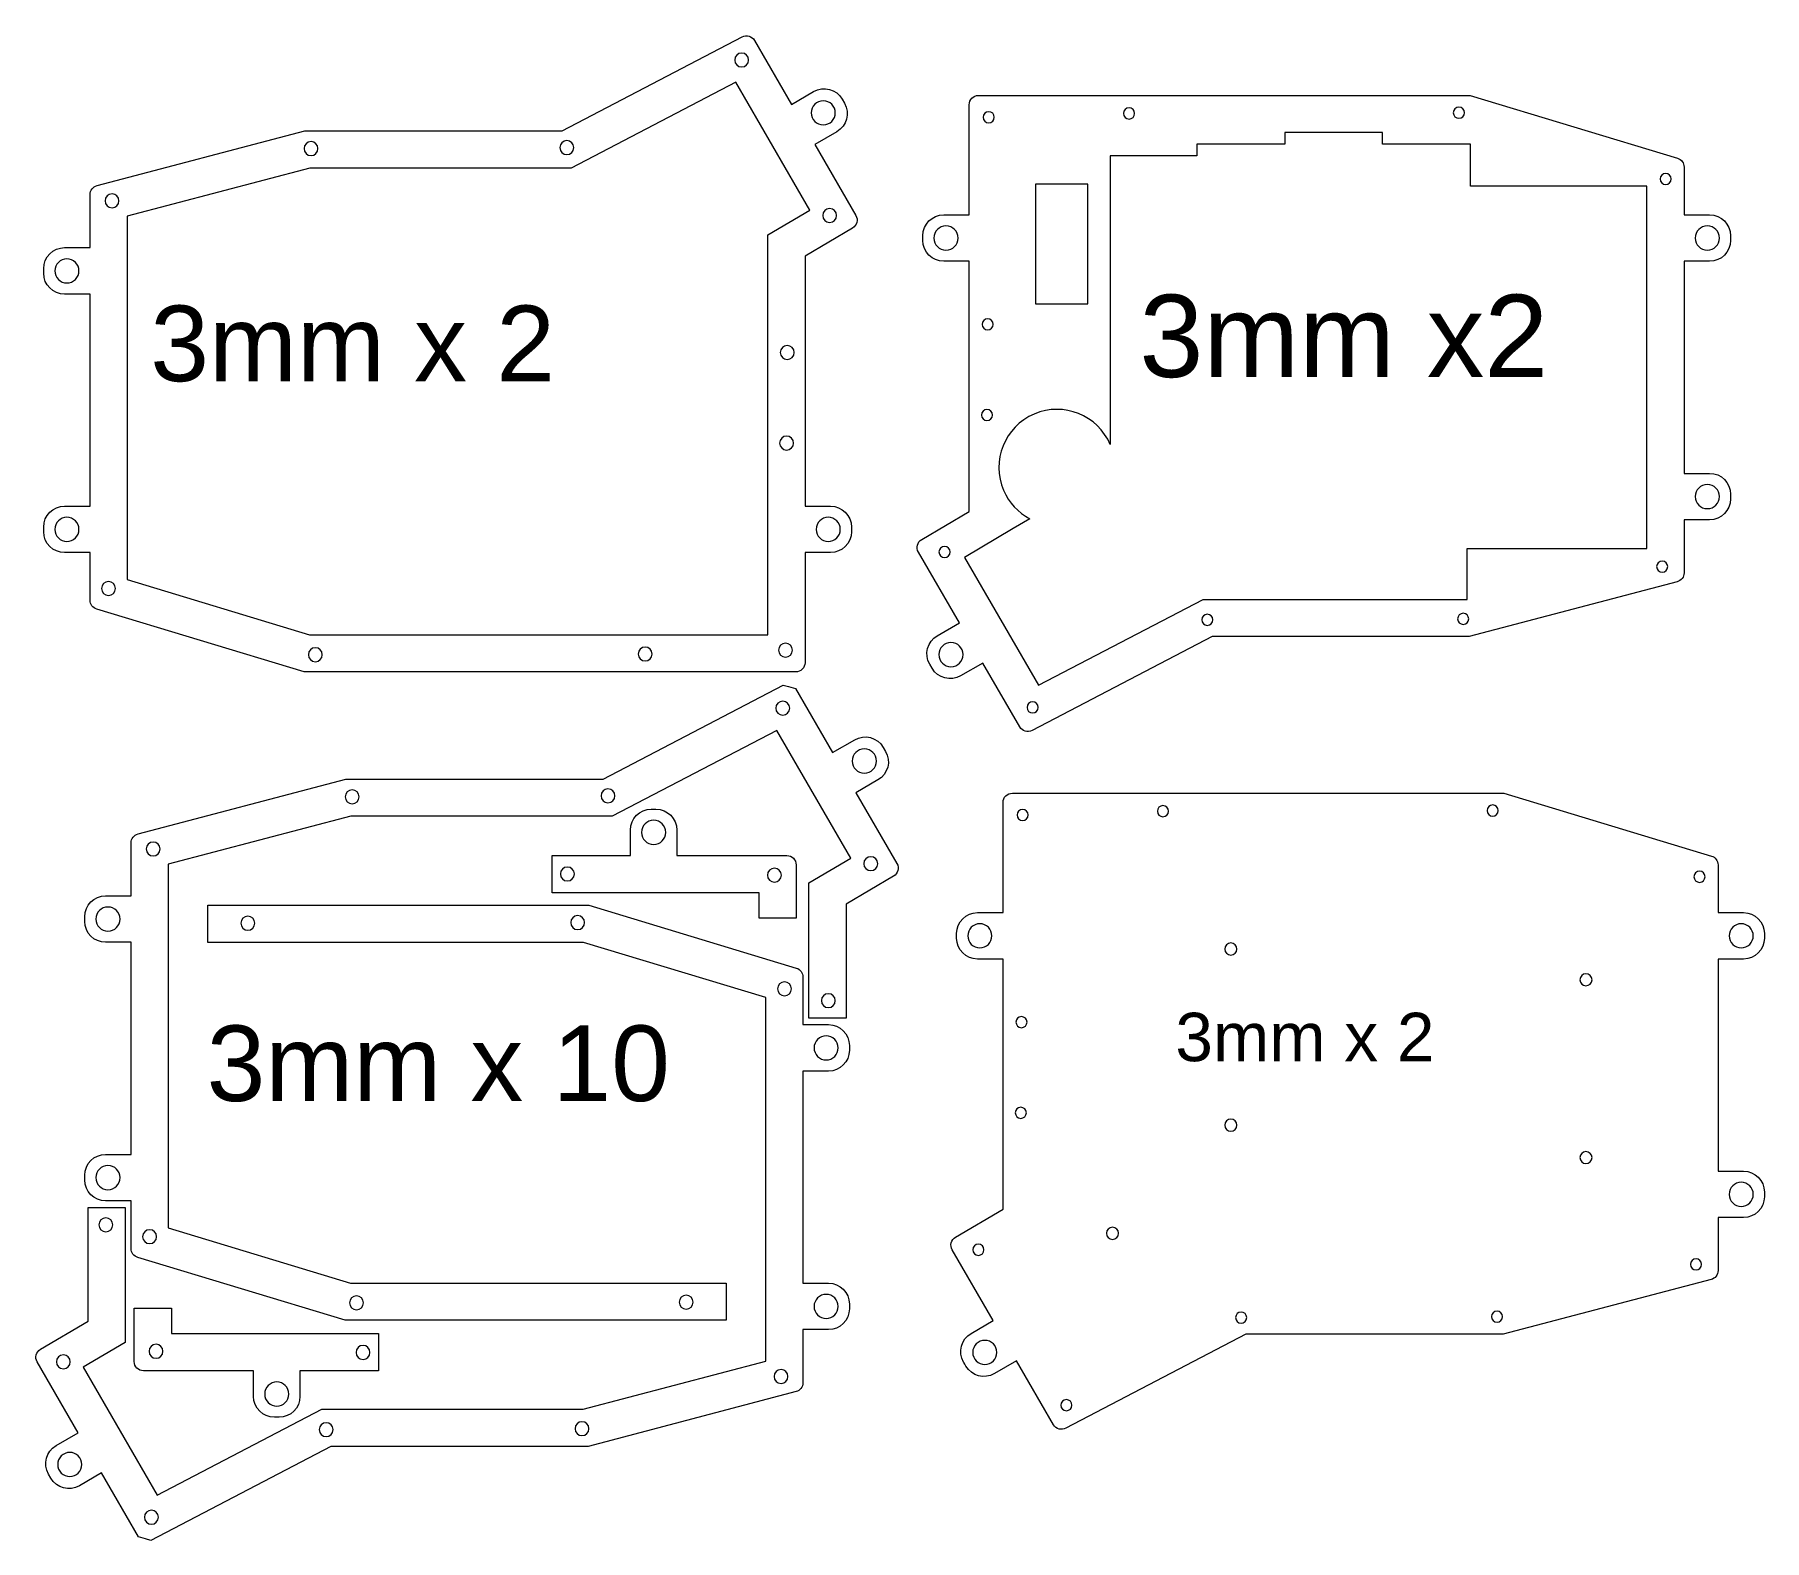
# Model space of a CAD drawing. Header units: inches. Extents: x 57 to 430, y 60 to 384.
import ezdxf

# ---------------------------------------------------------------- set-up
doc = ezdxf.new("R2010")
doc.units = ezdxf.units.IN
doc.header["$MEASUREMENT"] = 0
doc.layers.add('MODELSKETCH_VISIBLE', color=7, linetype='Continuous', lineweight=0)
doc.styles.get("Standard").update_dxf_attribs({"font": 'arial.ttf'})

msp = doc.modelspace()

# ---------------------------------------------------------------- linework, layer by layer
at = {"layer": 'MODELSKETCH_VISIBLE', "color": 1, "lineweight": 0}
for points, knots in [([(233.91, 345.57), (233.91, 345.57), (233.91, 345.57), (233.91, 345.57), (233.91, 345.57), (225.07, 360.81), (225.07, 360.81), (225.07, 360.81), (229.83, 363.57), (229.83, 363.57), (229.83, 363.57), (229.83, 363.57), (229.83, 363.57), (231.98, 364.81), (232.71, 367.57), (231.47, 369.72), (231.47, 369.72), (231.47, 369.72), (231.47, 369.72), (231.47, 369.72), (230.97, 370.58), (230.97, 370.58), (230.97, 370.58), (230.97, 370.58), (230.97, 370.58), (229.72, 372.73), (226.97, 373.46), (224.82, 372.22), (224.82, 372.22), (224.82, 372.22), (224.82, 372.22), (224.82, 372.22), (220.06, 369.46), (220.06, 369.46), (220.06, 369.46), (212.08, 383.22), (212.08, 383.22), (212.08, 383.22), (212.08, 383.22), (212.08, 383.22), (211.54, 384.14), (210.37, 384.48), (209.42, 383.99), (209.42, 383.99), (209.42, 383.99), (209.42, 383.99), (209.42, 383.99), (170.63, 363.75), (170.63, 363.75), (170.63, 363.75), (115.23, 363.75), (115.23, 363.75), (115.23, 363.75), (70.45, 351.96), (70.45, 351.96), (69.57, 351.73), (68.96, 350.94), (68.96, 350.03), (68.96, 350.03), (68.96, 338.61), (68.96, 338.61), (68.96, 338.61), (63.46, 338.61), (63.46, 338.61), (60.97, 338.61), (58.96, 336.6), (58.96, 334.11), (58.96, 334.11), (58.96, 333.11), (58.96, 333.11), (58.96, 330.63), (60.97, 328.61), (63.46, 328.61), (63.46, 328.61), (68.96, 328.61), (68.96, 328.61), (68.96, 328.61), (68.96, 282.95), (68.96, 282.95), (68.96, 282.95), (63.46, 282.95), (63.46, 282.95), (60.97, 282.95), (58.96, 280.93), (58.96, 278.45), (58.96, 278.45), (58.96, 277.45), (58.96, 277.45), (58.96, 274.96), (60.97, 272.95), (63.46, 272.95), (63.46, 272.95), (68.96, 272.95), (68.96, 272.95), (68.96, 272.95), (68.96, 262.68), (68.96, 262.68), (68.96, 261.8), (69.53, 261.02), (70.38, 260.77), (70.38, 260.77), (115.05, 247.25), (115.05, 247.25), (115.05, 247.25), (220.96, 247.25), (220.96, 247.25), (222.06, 247.25), (222.96, 248.14), (222.96, 249.25), (222.96, 249.25), (222.96, 272.95), (222.96, 272.95), (222.96, 272.95), (228.46, 272.95), (228.46, 272.95), (230.94, 272.95), (232.96, 274.96), (232.96, 277.45), (232.96, 277.45), (232.96, 278.45), (232.96, 278.45), (232.96, 280.93), (230.94, 282.95), (228.46, 282.95), (228.46, 282.95), (222.96, 282.95), (222.96, 282.95), (222.96, 282.95), (222.96, 336.81), (222.96, 336.81), (222.96, 336.81), (233.2, 342.84), (233.2, 342.84), (234.15, 343.4), (234.46, 344.62), (233.91, 345.57)], [0, 0, 0, 0, 1, 1, 1, 2, 2, 2, 3, 3, 3, 4, 4, 4, 5, 5, 5, 6, 6, 6, 7, 7, 7, 8, 8, 8, 9, 9, 9, 10, 10, 10, 11, 11, 11, 12, 12, 12, 13, 13, 13, 14, 14, 14, 15, 15, 15, 16, 16, 16, 17, 17, 17, 18, 18, 18, 19, 19, 19, 20, 20, 20, 21, 21, 21, 22, 22, 22, 23, 23, 23, 24, 24, 24, 25, 25, 25, 26, 26, 26, 27, 27, 27, 28, 28, 28, 29, 29, 29, 30, 30, 30, 31, 31, 31, 32, 32, 32, 33, 33, 33, 34, 34, 34, 35, 35, 35, 36, 36, 36, 37, 37, 37, 38, 38, 38, 39, 39, 39, 40, 40, 40, 41, 41, 41, 42, 42, 42, 43, 43, 43, 44, 44, 44, 45, 45, 45, 45]), ([(209.31, 380.51), (210.14, 380.51), (210.81, 379.84), (210.81, 379.01), (210.81, 378.18), (210.14, 377.51), (209.31, 377.51), (208.48, 377.51), (207.81, 378.18), (207.81, 379.01), (207.81, 379.84), (208.48, 380.51), (209.31, 380.51)], [0, 0, 0, 0, 1, 1, 1, 2, 2, 2, 3, 3, 3, 4, 4, 4, 4]), ([(214.96, 341.39), (214.96, 341.39), (214.96, 255.25), (214.96, 255.25), (214.96, 255.25), (116.24, 255.25), (116.24, 255.25), (116.24, 255.25), (76.96, 267.14), (76.96, 267.14), (76.96, 267.14), (76.96, 345.41), (76.96, 345.41), (76.96, 345.41), (116.26, 355.75), (116.26, 355.75), (116.26, 355.75), (172.59, 355.75), (172.59, 355.75), (172.59, 355.75), (208.04, 374.24), (208.04, 374.24), (208.04, 374.24), (224, 346.71), (224, 346.71), (224, 346.71), (214.96, 341.39), (214.96, 341.39)], [0, 0, 0, 0, 1, 1, 1, 2, 2, 2, 3, 3, 3, 4, 4, 4, 5, 5, 5, 6, 6, 6, 7, 7, 7, 8, 8, 8, 9, 9, 9, 9]), ([(224.29, 367.64), (224.29, 369.08), (225.46, 370.24), (226.89, 370.24), (228.33, 370.24), (229.49, 369.08), (229.49, 367.64), (229.49, 366.21), (228.33, 365.04), (226.89, 365.04), (225.46, 365.04), (224.29, 366.21), (224.29, 367.64)], [0, 0, 0, 0, 1, 1, 1, 2, 2, 2, 3, 3, 3, 4, 4, 4, 4]), ([(417.83, 335.68), (420.32, 335.68), (422.33, 337.7), (422.33, 340.18), (422.33, 340.18), (422.33, 341.18), (422.33, 341.18), (422.33, 343.67), (420.32, 345.68), (417.83, 345.68), (417.83, 345.68), (412.33, 345.68), (412.33, 345.68), (412.33, 345.68), (412.33, 355.95), (412.33, 355.95), (412.33, 356.83), (411.76, 357.61), (410.91, 357.86), (410.91, 357.86), (410.91, 357.86), (410.91, 357.86), (410.91, 357.86), (366.24, 371.38), (366.24, 371.38), (366.24, 371.38), (260.33, 371.38), (260.33, 371.38), (259.23, 371.38), (258.33, 370.49), (258.33, 369.38), (258.33, 369.38), (258.33, 345.68), (258.33, 345.68), (258.33, 345.68), (252.83, 345.68), (252.83, 345.68), (250.35, 345.68), (248.33, 343.67), (248.33, 341.18), (248.33, 341.18), (248.33, 340.18), (248.33, 340.18), (248.33, 337.7), (250.35, 335.68), (252.83, 335.68), (252.83, 335.68), (258.33, 335.68), (258.33, 335.68), (258.33, 335.68), (258.33, 281.82), (258.33, 281.82), (258.33, 281.82), (248.09, 275.79), (248.09, 275.79), (248.09, 275.79), (248.09, 275.79), (248.09, 275.79), (247.15, 275.23), (246.83, 274.02), (247.38, 273.06), (247.38, 273.06), (247.38, 273.06), (247.38, 273.06), (247.38, 273.06), (256.22, 257.82), (256.22, 257.82), (256.22, 257.82), (251.46, 255.06), (251.46, 255.06), (251.46, 255.06), (251.46, 255.06), (251.46, 255.06), (249.31, 253.82), (248.58, 251.06), (249.82, 248.91), (249.82, 248.91), (249.82, 248.91), (249.82, 248.91), (249.82, 248.91), (250.33, 248.05), (250.33, 248.05), (250.33, 248.05), (250.33, 248.05), (250.33, 248.05), (251.57, 245.9), (254.33, 245.17), (256.48, 246.41), (256.48, 246.41), (256.48, 246.41), (256.48, 246.41), (256.48, 246.41), (256.48, 246.41), (256.48, 246.41), (256.48, 246.41), (261.23, 249.17), (261.23, 249.17), (261.23, 249.17), (269.21, 235.41), (269.21, 235.41), (269.21, 235.41), (269.21, 235.41), (269.21, 235.41), (269.75, 234.49), (270.92, 234.15), (271.87, 234.64), (271.87, 234.64), (310.66, 254.88), (310.66, 254.88), (310.66, 254.88), (366.06, 254.88), (366.06, 254.88), (366.06, 254.88), (410.84, 266.67), (410.84, 266.67), (411.72, 266.9), (412.33, 267.69), (412.33, 268.6), (412.33, 268.6), (412.33, 280.02), (412.33, 280.02), (412.33, 280.02), (417.83, 280.02), (417.83, 280.02), (420.32, 280.02), (422.33, 282.04), (422.33, 284.52), (422.33, 284.52), (422.33, 285.52), (422.33, 285.52), (422.33, 288.01), (420.32, 290.02), (417.83, 290.02), (417.83, 290.02), (412.33, 290.02), (412.33, 290.02), (412.33, 290.02), (412.33, 335.68), (412.33, 335.68), (412.33, 335.68), (417.83, 335.68), (417.83, 335.68)], [0, 0, 0, 0, 1, 1, 1, 2, 2, 2, 3, 3, 3, 4, 4, 4, 5, 5, 5, 6, 6, 6, 7, 7, 7, 8, 8, 8, 9, 9, 9, 10, 10, 10, 11, 11, 11, 12, 12, 12, 13, 13, 13, 14, 14, 14, 15, 15, 15, 16, 16, 16, 17, 17, 17, 18, 18, 18, 19, 19, 19, 20, 20, 20, 21, 21, 21, 22, 22, 22, 23, 23, 23, 24, 24, 24, 25, 25, 25, 26, 26, 26, 27, 27, 27, 28, 28, 28, 29, 29, 29, 30, 30, 30, 31, 31, 31, 32, 32, 32, 33, 33, 33, 34, 34, 34, 35, 35, 35, 36, 36, 36, 37, 37, 37, 38, 38, 38, 39, 39, 39, 40, 40, 40, 41, 41, 41, 42, 42, 42, 43, 43, 43, 44, 44, 44, 45, 45, 45, 46, 46, 46, 47, 47, 47, 47]), ([(262.54, 367.89), (263.2, 367.89), (263.74, 367.36), (263.74, 366.69), (263.74, 366.03), (263.2, 365.49), (262.54, 365.49), (261.88, 365.49), (261.34, 366.03), (261.34, 366.69), (261.34, 367.36), (261.88, 367.89), (262.54, 367.89)], [0, 0, 0, 0, 1, 1, 1, 2, 2, 2, 3, 3, 3, 4, 4, 4, 4]), ([(292.77, 368.71), (293.44, 368.71), (293.97, 368.18), (293.97, 367.51), (293.97, 366.85), (293.44, 366.31), (292.77, 366.31), (292.11, 366.31), (291.57, 366.85), (291.57, 367.51), (291.57, 368.18), (292.11, 368.71), (292.77, 368.71)], [0, 0, 0, 0, 1, 1, 1, 2, 2, 2, 3, 3, 3, 4, 4, 4, 4]), ([(363.81, 368.86), (364.47, 368.86), (365.01, 368.32), (365.01, 367.66), (365.01, 367), (364.47, 366.46), (363.81, 366.46), (363.15, 366.46), (362.61, 367), (362.61, 367.66), (362.61, 368.32), (363.15, 368.86), (363.81, 368.86)], [0, 0, 0, 0, 1, 1, 1, 2, 2, 2, 3, 3, 3, 4, 4, 4, 4]), ([(171.67, 361.65), (172.5, 361.65), (173.17, 360.98), (173.17, 360.15), (173.17, 359.32), (172.5, 358.65), (171.67, 358.65), (170.84, 358.65), (170.17, 359.32), (170.17, 360.15), (170.17, 360.98), (170.84, 361.65), (171.67, 361.65)], [0, 0, 0, 0, 1, 1, 1, 2, 2, 2, 3, 3, 3, 4, 4, 4, 4]), ([(404.33, 273.83), (404.33, 273.83), (365.6, 273.83), (365.6, 273.83), (365.6, 273.83), (365.6, 262.88), (365.6, 262.88), (365.6, 262.88), (308.7, 262.88), (308.7, 262.88), (308.7, 262.88), (273.26, 244.39), (273.26, 244.39), (273.26, 244.39), (257.29, 271.92), (257.29, 271.92), (257.29, 271.92), (267.83, 278.12), (267.83, 278.12), (267.83, 278.12), (271.41, 280.23), (271.41, 280.23), (271.41, 280.23), (271.41, 280.23), (271.41, 280.23), (268.87, 281.57), (266.87, 283.74), (265.74, 286.38), (263.03, 292.73), (265.97, 300.08), (272.32, 302.79), (278.67, 305.5), (286.02, 302.55), (288.73, 296.2), (288.73, 296.2), (288.73, 358.39), (288.73, 358.39), (288.73, 358.39), (307.33, 358.39), (307.33, 358.39), (307.33, 358.39), (307.33, 360.88), (307.33, 360.88), (307.33, 360.88), (326.33, 360.88), (326.33, 360.88), (326.33, 360.88), (326.33, 363.38), (326.33, 363.38), (326.33, 363.38), (347.33, 363.38), (347.33, 363.38), (347.33, 363.38), (347.33, 360.88), (347.33, 360.88), (347.33, 360.88), (366.33, 360.88), (366.33, 360.88), (366.33, 360.88), (366.33, 351.88), (366.33, 351.88), (366.33, 351.88), (404.33, 351.88), (404.33, 351.88), (404.33, 351.88), (404.33, 273.83), (404.33, 273.83)], [0, 0, 0, 0, 1, 1, 1, 2, 2, 2, 3, 3, 3, 4, 4, 4, 5, 5, 5, 6, 6, 6, 7, 7, 7, 8, 8, 8, 9, 9, 9, 10, 10, 10, 11, 11, 11, 12, 12, 12, 13, 13, 13, 14, 14, 14, 15, 15, 15, 16, 16, 16, 17, 17, 17, 18, 18, 18, 19, 19, 19, 20, 20, 20, 21, 21, 21, 22, 22, 22, 22]), ([(116.55, 361.44), (117.38, 361.44), (118.05, 360.77), (118.05, 359.94), (118.05, 359.11), (117.38, 358.44), (116.55, 358.44), (115.72, 358.44), (115.05, 359.11), (115.05, 359.94), (115.05, 360.77), (115.72, 361.44), (116.55, 361.44)], [0, 0, 0, 0, 1, 1, 1, 2, 2, 2, 3, 3, 3, 4, 4, 4, 4]), ([(408.36, 352.2), (407.69, 352.2), (407.16, 352.73), (407.16, 353.4), (407.16, 354.06), (407.69, 354.6), (408.36, 354.6), (409.02, 354.6), (409.56, 354.06), (409.56, 353.4), (409.56, 352.73), (409.02, 352.2), (408.36, 352.2)], [0, 0, 0, 0, 1, 1, 1, 2, 2, 2, 3, 3, 3, 4, 4, 4, 4]), ([(272.58, 352.3), (272.58, 352.3), (283.88, 352.3), (283.88, 352.3), (283.88, 352.3), (283.88, 326.5), (283.88, 326.5), (283.88, 326.5), (272.58, 326.5), (272.58, 326.5), (272.58, 326.5), (272.58, 352.3), (272.58, 352.3)], [0, 0, 0, 0, 1, 1, 1, 2, 2, 2, 3, 3, 3, 4, 4, 4, 4]), ([(73.68, 347.2), (72.85, 347.2), (72.18, 347.87), (72.18, 348.7), (72.18, 349.53), (72.85, 350.2), (73.68, 350.2), (74.51, 350.2), (75.18, 349.53), (75.18, 348.7), (75.18, 347.87), (74.51, 347.2), (73.68, 347.2)], [0, 0, 0, 0, 1, 1, 1, 2, 2, 2, 3, 3, 3, 4, 4, 4, 4]), ([(228.27, 344.04), (227.44, 344.04), (226.77, 344.71), (226.77, 345.54), (226.77, 346.37), (227.44, 347.04), (228.27, 347.04), (229.1, 347.04), (229.77, 346.37), (229.77, 345.54), (229.77, 344.71), (229.1, 344.04), (228.27, 344.04)], [0, 0, 0, 0, 1, 1, 1, 2, 2, 2, 3, 3, 3, 4, 4, 4, 4]), ([(253.33, 338.08), (251.9, 338.08), (250.73, 339.25), (250.73, 340.68), (250.73, 342.12), (251.9, 343.28), (253.33, 343.28), (254.77, 343.28), (255.93, 342.12), (255.93, 340.68), (255.93, 339.25), (254.77, 338.08), (253.33, 338.08)], [0, 0, 0, 0, 1, 1, 1, 2, 2, 2, 3, 3, 3, 4, 4, 4, 4]), ([(417.33, 343.28), (418.77, 343.28), (419.93, 342.12), (419.93, 340.68), (419.93, 339.25), (418.77, 338.08), (417.33, 338.08), (415.9, 338.08), (414.73, 339.25), (414.73, 340.68), (414.73, 342.12), (415.9, 343.28), (417.33, 343.28)], [0, 0, 0, 0, 1, 1, 1, 2, 2, 2, 3, 3, 3, 4, 4, 4, 4]), ([(63.96, 331.01), (62.52, 331.01), (61.36, 332.18), (61.36, 333.61), (61.36, 335.05), (62.52, 336.21), (63.96, 336.21), (65.39, 336.21), (66.56, 335.05), (66.56, 333.61), (66.56, 332.18), (65.39, 331.01), (63.96, 331.01)], [0, 0, 0, 0, 1, 1, 1, 2, 2, 2, 3, 3, 3, 4, 4, 4, 4]), ([(262.3, 323.3), (262.96, 323.3), (263.5, 322.76), (263.5, 322.1), (263.5, 321.43), (262.96, 320.9), (262.3, 320.9), (261.63, 320.9), (261.1, 321.43), (261.1, 322.1), (261.1, 322.76), (261.63, 323.3), (262.3, 323.3)], [0, 0, 0, 0, 1, 1, 1, 2, 2, 2, 3, 3, 3, 4, 4, 4, 4]), ([(219.14, 314.55), (218.31, 314.55), (217.64, 315.22), (217.64, 316.05), (217.64, 316.88), (218.31, 317.55), (219.14, 317.55), (219.96, 317.55), (220.64, 316.88), (220.64, 316.05), (220.64, 315.22), (219.96, 314.55), (219.14, 314.55)], [0, 0, 0, 0, 1, 1, 1, 2, 2, 2, 3, 3, 3, 4, 4, 4, 4]), ([(262.16, 303.78), (262.82, 303.78), (263.36, 303.24), (263.36, 302.58), (263.36, 301.92), (262.82, 301.38), (262.16, 301.38), (261.49, 301.38), (260.96, 301.92), (260.96, 302.58), (260.96, 303.24), (261.49, 303.78), (262.16, 303.78)], [0, 0, 0, 0, 1, 1, 1, 2, 2, 2, 3, 3, 3, 4, 4, 4, 4]), ([(219, 295.04), (218.17, 295.04), (217.5, 295.71), (217.5, 296.54), (217.5, 297.36), (218.17, 298.04), (219, 298.04), (219.82, 298.04), (220.5, 297.36), (220.5, 296.54), (220.5, 295.71), (219.82, 295.04), (219, 295.04)], [0, 0, 0, 0, 1, 1, 1, 2, 2, 2, 3, 3, 3, 4, 4, 4, 4]), ([(417.33, 287.62), (418.77, 287.62), (419.93, 286.46), (419.93, 285.02), (419.93, 283.58), (418.77, 282.42), (417.33, 282.42), (415.9, 282.42), (414.73, 283.58), (414.73, 285.02), (414.73, 286.46), (415.9, 287.62), (417.33, 287.62)], [0, 0, 0, 0, 1, 1, 1, 2, 2, 2, 3, 3, 3, 4, 4, 4, 4]), ([(63.96, 275.35), (62.52, 275.35), (61.36, 276.51), (61.36, 277.95), (61.36, 279.38), (62.52, 280.55), (63.96, 280.55), (65.39, 280.55), (66.56, 279.38), (66.56, 277.95), (66.56, 276.51), (65.39, 275.35), (63.96, 275.35)], [0, 0, 0, 0, 1, 1, 1, 2, 2, 2, 3, 3, 3, 4, 4, 4, 4]), ([(227.96, 280.55), (229.39, 280.55), (230.56, 279.38), (230.56, 277.95), (230.56, 276.51), (229.39, 275.35), (227.96, 275.35), (226.52, 275.35), (225.36, 276.51), (225.36, 277.95), (225.36, 279.38), (226.52, 280.55), (227.96, 280.55)], [0, 0, 0, 0, 1, 1, 1, 2, 2, 2, 3, 3, 3, 4, 4, 4, 4]), ([(253.02, 271.89), (252.36, 271.89), (251.82, 272.43), (251.82, 273.09), (251.82, 273.75), (252.36, 274.29), (253.02, 274.29), (253.68, 274.29), (254.22, 273.75), (254.22, 273.09), (254.22, 272.43), (253.68, 271.89), (253.02, 271.89)], [0, 0, 0, 0, 1, 1, 1, 2, 2, 2, 3, 3, 3, 4, 4, 4, 4]), ([(407.61, 268.73), (406.95, 268.73), (406.41, 269.27), (406.41, 269.93), (406.41, 270.6), (406.95, 271.13), (407.61, 271.13), (408.27, 271.13), (408.81, 270.6), (408.81, 269.93), (408.81, 269.27), (408.27, 268.73), (407.61, 268.73)], [0, 0, 0, 0, 1, 1, 1, 2, 2, 2, 3, 3, 3, 4, 4, 4, 4]), ([(72.93, 263.74), (72.11, 263.74), (71.43, 264.41), (71.43, 265.24), (71.43, 266.06), (72.11, 266.74), (72.93, 266.74), (73.76, 266.74), (74.43, 266.06), (74.43, 265.24), (74.43, 264.41), (73.76, 263.74), (72.93, 263.74)], [0, 0, 0, 0, 1, 1, 1, 2, 2, 2, 3, 3, 3, 4, 4, 4, 4]), ([(309.62, 257.28), (308.96, 257.28), (308.42, 257.82), (308.42, 258.48), (308.42, 259.15), (308.96, 259.68), (309.62, 259.68), (310.28, 259.68), (310.82, 259.15), (310.82, 258.48), (310.82, 257.82), (310.28, 257.28), (309.62, 257.28)], [0, 0, 0, 0, 1, 1, 1, 2, 2, 2, 3, 3, 3, 4, 4, 4, 4]), ([(364.74, 257.49), (364.08, 257.49), (363.54, 258.03), (363.54, 258.69), (363.54, 259.36), (364.08, 259.89), (364.74, 259.89), (365.4, 259.89), (365.94, 259.36), (365.94, 258.69), (365.94, 258.03), (365.4, 257.49), (364.74, 257.49)], [0, 0, 0, 0, 1, 1, 1, 2, 2, 2, 3, 3, 3, 4, 4, 4, 4]), ([(218.75, 250.44), (217.92, 250.44), (217.25, 251.11), (217.25, 251.94), (217.25, 252.77), (217.92, 253.44), (218.75, 253.44), (219.58, 253.44), (220.25, 252.77), (220.25, 251.94), (220.25, 251.11), (219.58, 250.44), (218.75, 250.44)], [0, 0, 0, 0, 1, 1, 1, 2, 2, 2, 3, 3, 3, 4, 4, 4, 4]), ([(254.4, 248.39), (252.96, 248.39), (251.8, 249.55), (251.8, 250.99), (251.8, 252.43), (252.96, 253.59), (254.4, 253.59), (255.84, 253.59), (257, 252.43), (257, 250.99), (257, 249.55), (255.84, 248.39), (254.4, 248.39)], [0, 0, 0, 0, 1, 1, 1, 2, 2, 2, 3, 3, 3, 4, 4, 4, 4]), ([(117.48, 249.47), (116.65, 249.47), (115.98, 250.14), (115.98, 250.97), (115.98, 251.8), (116.65, 252.47), (117.48, 252.47), (118.31, 252.47), (118.98, 251.8), (118.98, 250.97), (118.98, 250.14), (118.31, 249.47), (117.48, 249.47)], [0, 0, 0, 0, 1, 1, 1, 2, 2, 2, 3, 3, 3, 4, 4, 4, 4]), ([(188.52, 249.62), (187.69, 249.62), (187.02, 250.29), (187.02, 251.12), (187.02, 251.95), (187.69, 252.62), (188.52, 252.62), (189.35, 252.62), (190.02, 251.95), (190.02, 251.12), (190.02, 250.29), (189.35, 249.62), (188.52, 249.62)], [0, 0, 0, 0, 1, 1, 1, 2, 2, 2, 3, 3, 3, 4, 4, 4, 4]), ([(72.3, 143.39), (69.82, 143.39), (67.8, 141.37), (67.8, 138.89), (67.8, 138.89), (67.8, 137.89), (67.8, 137.89), (67.8, 135.4), (69.82, 133.39), (72.3, 133.39), (72.3, 133.39), (77.8, 133.39), (77.8, 133.39), (77.8, 133.39), (77.8, 123.12), (77.8, 123.12), (77.8, 122.24), (78.38, 121.46), (79.22, 121.21), (79.22, 121.21), (79.22, 121.21), (79.22, 121.21), (79.22, 121.21), (123.9, 107.69), (123.9, 107.69), (123.9, 107.69), (206.01, 107.69), (206.01, 107.69), (206.01, 107.69), (206.01, 115.69), (206.01, 115.69), (206.01, 115.69), (125.08, 115.69), (125.08, 115.69), (125.08, 115.69), (85.8, 127.58), (85.8, 127.58), (85.8, 127.58), (85.8, 205.84), (85.8, 205.84), (85.8, 205.84), (125.11, 216.19), (125.11, 216.19), (125.11, 216.19), (181.44, 216.19), (181.44, 216.19), (181.44, 216.19), (216.88, 234.68), (216.88, 234.68), (216.88, 234.68), (232.85, 207.15), (232.85, 207.15), (232.85, 207.15), (223.8, 201.83), (223.8, 201.83), (223.8, 201.83), (223.8, 172.73), (223.8, 172.73), (223.8, 172.73), (231.8, 172.73), (231.8, 172.73), (231.8, 172.73), (231.8, 197.25), (231.8, 197.25), (231.8, 197.25), (242.04, 203.28), (242.04, 203.28), (242.04, 203.28), (242.04, 203.28), (242.04, 203.28), (242.99, 203.84), (243.31, 205.05), (242.76, 206.01), (242.76, 206.01), (242.76, 206.01), (242.76, 206.01), (242.76, 206.01), (233.92, 221.25), (233.92, 221.25), (233.92, 221.25), (238.68, 224.01), (238.68, 224.01), (240.83, 225.25), (241.56, 228.01), (240.31, 230.16), (240.31, 230.16), (239.81, 231.02), (239.81, 231.02), (238.57, 233.17), (235.81, 233.9), (233.66, 232.66), (233.66, 232.66), (233.66, 232.66), (233.66, 232.66), (233.66, 232.66), (228.9, 229.9), (228.9, 229.9), (228.9, 229.9), (220.92, 243.66), (220.92, 243.66), (220.92, 243.66), (219.41, 244.1), (219.41, 244.1), (219.41, 244.1), (218.27, 244.43), (218.27, 244.43), (218.27, 244.43), (179.48, 224.19), (179.48, 224.19), (179.48, 224.19), (124.08, 224.19), (124.08, 224.19), (124.08, 224.19), (79.29, 212.4), (79.29, 212.4), (78.42, 212.17), (77.8, 211.38), (77.8, 210.47), (77.8, 210.47), (77.8, 199.05), (77.8, 199.05), (77.8, 199.05), (72.3, 199.05), (72.3, 199.05), (69.82, 199.05), (67.8, 197.04), (67.8, 194.55), (67.8, 194.55), (67.8, 193.55), (67.8, 193.55), (67.8, 191.07), (69.82, 189.05), (72.3, 189.05), (72.3, 189.05), (77.8, 189.05), (77.8, 189.05), (77.8, 189.05), (77.8, 143.39), (77.8, 143.39), (77.8, 143.39), (72.3, 143.39), (72.3, 143.39)], [0, 0, 0, 0, 1, 1, 1, 2, 2, 2, 3, 3, 3, 4, 4, 4, 5, 5, 5, 6, 6, 6, 7, 7, 7, 8, 8, 8, 9, 9, 9, 10, 10, 10, 11, 11, 11, 12, 12, 12, 13, 13, 13, 14, 14, 14, 15, 15, 15, 16, 16, 16, 17, 17, 17, 18, 18, 18, 19, 19, 19, 20, 20, 20, 21, 21, 21, 22, 22, 22, 23, 23, 23, 24, 24, 24, 25, 25, 25, 26, 26, 26, 27, 27, 27, 28, 28, 28, 29, 29, 29, 30, 30, 30, 31, 31, 31, 32, 32, 32, 33, 33, 33, 34, 34, 34, 35, 35, 35, 36, 36, 36, 37, 37, 37, 38, 38, 38, 39, 39, 39, 40, 40, 40, 41, 41, 41, 42, 42, 42, 43, 43, 43, 44, 44, 44, 45, 45, 45, 46, 46, 46, 47, 47, 47, 47]), ([(218.16, 240.95), (218.99, 240.95), (219.66, 240.27), (219.66, 239.45), (219.66, 238.62), (218.99, 237.95), (218.16, 237.95), (217.33, 237.95), (216.66, 238.62), (216.66, 239.45), (216.66, 240.27), (217.33, 240.95), (218.16, 240.95)], [0, 0, 0, 0, 1, 1, 1, 2, 2, 2, 3, 3, 3, 4, 4, 4, 4]), ([(271.98, 238.42), (271.32, 238.42), (270.78, 238.96), (270.78, 239.62), (270.78, 240.29), (271.32, 240.82), (271.98, 240.82), (272.64, 240.82), (273.18, 240.29), (273.18, 239.62), (273.18, 238.96), (272.64, 238.42), (271.98, 238.42)], [0, 0, 0, 0, 1, 1, 1, 2, 2, 2, 3, 3, 3, 4, 4, 4, 4]), ([(235.74, 230.68), (237.17, 230.68), (238.34, 229.52), (238.34, 228.08), (238.34, 226.64), (237.17, 225.48), (235.74, 225.48), (234.3, 225.48), (233.14, 226.64), (233.14, 228.08), (233.14, 229.52), (234.3, 230.68), (235.74, 230.68)], [0, 0, 0, 0, 1, 1, 1, 2, 2, 2, 3, 3, 3, 4, 4, 4, 4]), ([(125.4, 221.88), (126.23, 221.88), (126.9, 221.21), (126.9, 220.38), (126.9, 219.55), (126.23, 218.88), (125.4, 218.88), (124.57, 218.88), (123.9, 219.55), (123.9, 220.38), (123.9, 221.21), (124.57, 221.88), (125.4, 221.88)], [0, 0, 0, 0, 1, 1, 1, 2, 2, 2, 3, 3, 3, 4, 4, 4, 4]), ([(180.52, 222.09), (181.35, 222.09), (182.02, 221.41), (182.02, 220.59), (182.02, 219.76), (181.35, 219.09), (180.52, 219.09), (179.69, 219.09), (179.02, 219.76), (179.02, 220.59), (179.02, 221.41), (179.69, 222.09), (180.52, 222.09)], [0, 0, 0, 0, 1, 1, 1, 2, 2, 2, 3, 3, 3, 4, 4, 4, 4]), ([(425.13, 185.45), (427.61, 185.45), (429.63, 187.46), (429.63, 189.95), (429.63, 189.95), (429.63, 190.95), (429.63, 190.95), (429.63, 193.43), (427.61, 195.45), (425.13, 195.45), (425.13, 195.45), (419.63, 195.45), (419.63, 195.45), (419.63, 195.45), (419.63, 205.71), (419.63, 205.71), (419.63, 206.59), (419.05, 207.37), (418.21, 207.63), (418.21, 207.63), (418.2, 207.63), (418.2, 207.63), (418.2, 207.63), (373.53, 221.15), (373.53, 221.15), (373.53, 221.15), (267.62, 221.15), (267.62, 221.15), (266.52, 221.15), (265.62, 220.25), (265.62, 219.15), (265.62, 219.15), (265.62, 195.45), (265.62, 195.45), (265.62, 195.45), (260.12, 195.45), (260.12, 195.45), (257.64, 195.45), (255.62, 193.43), (255.62, 190.95), (255.62, 190.95), (255.62, 189.95), (255.62, 189.95), (255.62, 187.46), (257.64, 185.45), (260.12, 185.45), (260.12, 185.45), (265.62, 185.45), (265.62, 185.45), (265.62, 185.45), (265.62, 131.58), (265.62, 131.58), (265.62, 131.58), (255.38, 125.56), (255.38, 125.56), (255.38, 125.56), (255.39, 125.55), (255.39, 125.55), (254.44, 125), (254.12, 123.78), (254.67, 122.83), (254.67, 122.83), (254.67, 122.83), (254.67, 122.83), (254.67, 122.83), (263.51, 107.59), (263.51, 107.59), (263.51, 107.59), (258.75, 104.83), (258.75, 104.83), (258.75, 104.83), (258.75, 104.83), (258.75, 104.83), (256.6, 103.58), (255.87, 100.83), (257.12, 98.68), (257.11, 98.68), (257.62, 97.81), (257.62, 97.81), (258.86, 95.66), (261.62, 94.93), (263.77, 96.18), (263.77, 96.18), (263.77, 96.18), (263.77, 96.18), (263.77, 96.18), (263.77, 96.18), (263.77, 96.18), (263.77, 96.18), (268.52, 98.94), (268.52, 98.94), (268.52, 98.94), (276.5, 85.18), (276.5, 85.18), (277.04, 84.25), (278.21, 83.91), (279.16, 84.41), (279.16, 84.41), (317.95, 104.65), (317.95, 104.65), (317.95, 104.65), (373.35, 104.65), (373.35, 104.65), (373.35, 104.65), (418.13, 116.43), (418.13, 116.43), (419.01, 116.66), (419.63, 117.46), (419.63, 118.37), (419.63, 118.37), (419.63, 129.78), (419.63, 129.78), (419.63, 129.78), (425.13, 129.78), (425.13, 129.78), (427.61, 129.78), (429.63, 131.8), (429.63, 134.28), (429.63, 134.28), (429.63, 135.28), (429.63, 135.28), (429.63, 137.77), (427.61, 139.78), (425.13, 139.78), (425.13, 139.78), (419.63, 139.78), (419.63, 139.78), (419.63, 139.78), (419.63, 185.45), (419.63, 185.45), (419.63, 185.45), (425.13, 185.45), (425.13, 185.45)], [0, 0, 0, 0, 1, 1, 1, 2, 2, 2, 3, 3, 3, 4, 4, 4, 5, 5, 5, 6, 6, 6, 7, 7, 7, 8, 8, 8, 9, 9, 9, 10, 10, 10, 11, 11, 11, 12, 12, 12, 13, 13, 13, 14, 14, 14, 15, 15, 15, 16, 16, 16, 17, 17, 17, 18, 18, 18, 19, 19, 19, 20, 20, 20, 21, 21, 21, 22, 22, 22, 23, 23, 23, 24, 24, 24, 25, 25, 25, 26, 26, 26, 27, 27, 27, 28, 28, 28, 29, 29, 29, 30, 30, 30, 31, 31, 31, 32, 32, 32, 33, 33, 33, 34, 34, 34, 35, 35, 35, 36, 36, 36, 37, 37, 37, 38, 38, 38, 39, 39, 39, 40, 40, 40, 41, 41, 41, 42, 42, 42, 43, 43, 43, 44, 44, 44, 44]), ([(221.05, 205.72), (221.05, 206.82), (220.16, 207.72), (219.05, 207.72), (219.05, 207.72), (195.35, 207.72), (195.35, 207.72), (195.35, 207.72), (195.35, 213.22), (195.35, 213.22), (195.35, 215.7), (193.34, 217.72), (190.85, 217.72), (190.85, 217.72), (189.85, 217.72), (189.85, 217.72), (187.37, 217.72), (185.35, 215.7), (185.35, 213.22), (185.35, 213.22), (185.35, 207.72), (185.35, 207.72), (185.35, 207.72), (168.47, 207.72), (168.47, 207.72), (168.47, 207.72), (168.47, 199.72), (168.47, 199.72), (168.47, 199.72), (213.05, 199.72), (213.05, 199.72), (213.05, 199.72), (213.05, 194.24), (213.05, 194.24), (213.05, 194.24), (221.05, 194.24), (221.05, 194.24), (221.05, 194.24), (221.05, 205.72), (221.05, 205.72)], [0, 0, 0, 0, 1, 1, 1, 2, 2, 2, 3, 3, 3, 4, 4, 4, 5, 5, 5, 6, 6, 6, 7, 7, 7, 8, 8, 8, 9, 9, 9, 10, 10, 10, 11, 11, 11, 12, 12, 12, 13, 13, 13, 13]), ([(269.83, 215.26), (269.17, 215.26), (268.63, 215.8), (268.63, 216.46), (268.63, 217.12), (269.17, 217.66), (269.83, 217.66), (270.49, 217.66), (271.03, 217.12), (271.03, 216.46), (271.03, 215.8), (270.49, 215.26), (269.83, 215.26)], [0, 0, 0, 0, 1, 1, 1, 2, 2, 2, 3, 3, 3, 4, 4, 4, 4]), ([(300.06, 216.08), (299.4, 216.08), (298.86, 216.61), (298.86, 217.28), (298.86, 217.94), (299.4, 218.48), (300.06, 218.48), (300.73, 218.48), (301.26, 217.94), (301.26, 217.28), (301.26, 216.61), (300.73, 216.08), (300.06, 216.08)], [0, 0, 0, 0, 1, 1, 1, 2, 2, 2, 3, 3, 3, 4, 4, 4, 4]), ([(369.9, 217.42), (369.9, 218.09), (370.44, 218.62), (371.1, 218.62), (371.76, 218.62), (372.3, 218.09), (372.3, 217.42), (372.3, 216.76), (371.76, 216.22), (371.1, 216.22), (370.44, 216.22), (369.9, 216.76), (369.9, 217.42)], [0, 0, 0, 0, 1, 1, 1, 2, 2, 2, 3, 3, 3, 4, 4, 4, 4]), ([(187.75, 212.72), (187.75, 214.15), (188.92, 215.32), (190.35, 215.32), (191.79, 215.32), (192.95, 214.15), (192.95, 212.72), (192.95, 211.28), (191.79, 210.12), (190.35, 210.12), (188.92, 210.12), (187.75, 211.28), (187.75, 212.72)], [0, 0, 0, 0, 1, 1, 1, 2, 2, 2, 3, 3, 3, 4, 4, 4, 4]), ([(82.53, 210.64), (83.36, 210.64), (84.03, 209.97), (84.03, 209.14), (84.03, 208.31), (83.36, 207.64), (82.53, 207.64), (81.7, 207.64), (81.03, 208.31), (81.03, 209.14), (81.03, 209.97), (81.7, 210.64), (82.53, 210.64)], [0, 0, 0, 0, 1, 1, 1, 2, 2, 2, 3, 3, 3, 4, 4, 4, 4]), ([(170.27, 203.76), (170.27, 204.58), (170.94, 205.26), (171.77, 205.26), (172.59, 205.26), (173.27, 204.58), (173.27, 203.76), (173.27, 202.93), (172.59, 202.26), (171.77, 202.26), (170.94, 202.26), (170.27, 202.93), (170.27, 203.76)], [0, 0, 0, 0, 1, 1, 1, 2, 2, 2, 3, 3, 3, 4, 4, 4, 4]), ([(214.86, 203.51), (214.86, 204.34), (215.54, 205.01), (216.36, 205.01), (217.19, 205.01), (217.86, 204.34), (217.86, 203.51), (217.86, 202.68), (217.19, 202.01), (216.36, 202.01), (215.54, 202.01), (214.86, 202.68), (214.86, 203.51)], [0, 0, 0, 0, 1, 1, 1, 2, 2, 2, 3, 3, 3, 4, 4, 4, 4]), ([(237.12, 207.48), (237.95, 207.48), (238.62, 206.81), (238.62, 205.98), (238.62, 205.15), (237.95, 204.48), (237.12, 204.48), (236.29, 204.48), (235.62, 205.15), (235.62, 205.98), (235.62, 206.81), (236.29, 207.48), (237.12, 207.48)], [0, 0, 0, 0, 1, 1, 1, 2, 2, 2, 3, 3, 3, 4, 4, 4, 4]), ([(415.65, 201.96), (414.99, 201.96), (414.45, 202.5), (414.45, 203.16), (414.45, 203.82), (414.99, 204.36), (415.65, 204.36), (416.31, 204.36), (416.85, 203.82), (416.85, 203.16), (416.85, 202.5), (416.31, 201.96), (415.65, 201.96)], [0, 0, 0, 0, 1, 1, 1, 2, 2, 2, 3, 3, 3, 4, 4, 4, 4]), ([(228.01, 161.32), (230.5, 161.32), (232.51, 163.33), (232.51, 165.82), (232.51, 165.82), (232.51, 166.82), (232.51, 166.82), (232.51, 169.3), (230.5, 171.32), (228.01, 171.32), (228.01, 171.32), (222.51, 171.32), (222.51, 171.32), (222.51, 171.32), (222.51, 181.58), (222.51, 181.58), (222.51, 182.46), (221.93, 183.24), (221.09, 183.5), (221.09, 183.5), (221.09, 183.49), (221.09, 183.49), (221.09, 183.49), (176.42, 197.02), (176.42, 197.02), (176.42, 197.02), (94.31, 197.02), (94.31, 197.02), (94.31, 197.02), (94.31, 189.02), (94.31, 189.02), (94.31, 189.02), (175.23, 189.02), (175.23, 189.02), (175.23, 189.02), (214.51, 177.13), (214.51, 177.13), (214.51, 177.13), (214.51, 98.86), (214.51, 98.86), (214.51, 98.86), (175.2, 88.52), (175.2, 88.52), (175.2, 88.52), (118.88, 88.52), (118.88, 88.52), (118.88, 88.52), (83.43, 70.02), (83.43, 70.02), (83.43, 70.02), (67.47, 97.55), (67.47, 97.55), (67.47, 97.55), (76.51, 102.87), (76.51, 102.87), (76.51, 102.87), (76.51, 131.97), (76.51, 131.97), (76.51, 131.97), (68.51, 131.97), (68.51, 131.97), (68.51, 131.97), (68.51, 107.45), (68.51, 107.45), (68.51, 107.45), (58.27, 101.42), (58.27, 101.42), (58.27, 101.42), (58.27, 101.42), (58.27, 101.42), (57.32, 100.87), (57, 99.65), (57.55, 98.7), (57.55, 98.7), (57.55, 98.7), (57.55, 98.7), (57.55, 98.7), (66.39, 83.46), (66.39, 83.46), (66.39, 83.46), (61.63, 80.7), (61.63, 80.7), (59.48, 79.45), (58.75, 76.7), (60, 74.55), (60, 74.55), (60.5, 73.68), (60.5, 73.68), (61.75, 71.53), (64.5, 70.8), (66.65, 72.05), (66.65, 72.05), (66.65, 72.05), (66.65, 72.05), (66.65, 72.05), (71.41, 74.81), (71.41, 74.81), (71.41, 74.81), (79.39, 61.05), (79.39, 61.05), (79.39, 61.05), (80.91, 60.61), (80.91, 60.61), (80.91, 60.61), (82.04, 60.28), (82.04, 60.28), (82.04, 60.28), (120.84, 80.52), (120.84, 80.52), (120.84, 80.52), (176.24, 80.52), (176.24, 80.52), (176.24, 80.52), (221.02, 92.3), (221.02, 92.3), (221.9, 92.53), (222.51, 93.33), (222.51, 94.23), (222.51, 94.23), (222.51, 105.65), (222.51, 105.65), (222.51, 105.65), (228.01, 105.65), (228.01, 105.65), (230.5, 105.65), (232.51, 107.67), (232.51, 110.15), (232.51, 110.15), (232.51, 111.15), (232.51, 111.15), (232.51, 113.64), (230.5, 115.65), (228.01, 115.65), (228.01, 115.65), (222.51, 115.65), (222.51, 115.65), (222.51, 115.65), (222.51, 161.32), (222.51, 161.32), (222.51, 161.32), (228.01, 161.32), (228.01, 161.32)], [0, 0, 0, 0, 1, 1, 1, 2, 2, 2, 3, 3, 3, 4, 4, 4, 5, 5, 5, 6, 6, 6, 7, 7, 7, 8, 8, 8, 9, 9, 9, 10, 10, 10, 11, 11, 11, 12, 12, 12, 13, 13, 13, 14, 14, 14, 15, 15, 15, 16, 16, 16, 17, 17, 17, 18, 18, 18, 19, 19, 19, 20, 20, 20, 21, 21, 21, 22, 22, 22, 23, 23, 23, 24, 24, 24, 25, 25, 25, 26, 26, 26, 27, 27, 27, 28, 28, 28, 29, 29, 29, 30, 30, 30, 31, 31, 31, 32, 32, 32, 33, 33, 33, 34, 34, 34, 35, 35, 35, 36, 36, 36, 37, 37, 37, 38, 38, 38, 39, 39, 39, 40, 40, 40, 41, 41, 41, 42, 42, 42, 43, 43, 43, 44, 44, 44, 45, 45, 45, 46, 46, 46, 47, 47, 47, 47]), ([(72.8, 191.45), (71.37, 191.45), (70.2, 192.61), (70.2, 194.05), (70.2, 195.49), (71.37, 196.65), (72.8, 196.65), (74.24, 196.65), (75.4, 195.49), (75.4, 194.05), (75.4, 192.61), (74.24, 191.45), (72.8, 191.45)], [0, 0, 0, 0, 1, 1, 1, 2, 2, 2, 3, 3, 3, 4, 4, 4, 4]), ([(102.95, 191.65), (102.12, 191.65), (101.45, 192.32), (101.45, 193.15), (101.45, 193.98), (102.12, 194.65), (102.95, 194.65), (103.78, 194.65), (104.45, 193.98), (104.45, 193.15), (104.45, 192.32), (103.78, 191.65), (102.95, 191.65)], [0, 0, 0, 0, 1, 1, 1, 2, 2, 2, 3, 3, 3, 4, 4, 4, 4]), ([(173.98, 191.79), (173.16, 191.79), (172.48, 192.46), (172.48, 193.29), (172.48, 194.12), (173.16, 194.79), (173.98, 194.79), (174.81, 194.79), (175.48, 194.12), (175.48, 193.29), (175.48, 192.46), (174.81, 191.79), (173.98, 191.79)], [0, 0, 0, 0, 1, 1, 1, 2, 2, 2, 3, 3, 3, 4, 4, 4, 4]), ([(260.62, 187.85), (259.19, 187.85), (258.02, 189.01), (258.02, 190.45), (258.02, 191.88), (259.19, 193.05), (260.62, 193.05), (262.06, 193.05), (263.22, 191.88), (263.22, 190.45), (263.22, 189.01), (262.06, 187.85), (260.62, 187.85)], [0, 0, 0, 0, 1, 1, 1, 2, 2, 2, 3, 3, 3, 4, 4, 4, 4]), ([(424.63, 193.05), (426.06, 193.05), (427.23, 191.88), (427.23, 190.45), (427.23, 189.01), (426.06, 187.85), (424.63, 187.85), (423.19, 187.85), (422.03, 189.01), (422.03, 190.45), (422.03, 191.88), (423.19, 193.05), (424.63, 193.05)], [0, 0, 0, 0, 1, 1, 1, 2, 2, 2, 3, 3, 3, 4, 4, 4, 4]), ([(314.69, 188.9), (315.41, 188.9), (315.99, 188.32), (315.99, 187.6), (315.99, 186.88), (315.41, 186.3), (314.69, 186.3), (313.98, 186.3), (313.39, 186.88), (313.39, 187.6), (313.39, 188.32), (313.98, 188.9), (314.69, 188.9)], [0, 0, 0, 0, 1, 1, 1, 2, 2, 2, 3, 3, 3, 4, 4, 4, 4]), ([(218.53, 177.53), (217.7, 177.53), (217.03, 178.2), (217.03, 179.03), (217.03, 179.86), (217.7, 180.53), (218.53, 180.53), (219.36, 180.53), (220.03, 179.86), (220.03, 179.03), (220.03, 178.2), (219.36, 177.53), (218.53, 177.53)], [0, 0, 0, 0, 1, 1, 1, 2, 2, 2, 3, 3, 3, 4, 4, 4, 4]), ([(391.19, 179.69), (390.48, 179.69), (389.89, 180.27), (389.89, 180.99), (389.89, 181.71), (390.48, 182.29), (391.19, 182.29), (391.91, 182.29), (392.49, 181.71), (392.49, 180.99), (392.49, 180.27), (391.91, 179.69), (391.19, 179.69)], [0, 0, 0, 0, 1, 1, 1, 2, 2, 2, 3, 3, 3, 4, 4, 4, 4]), ([(227.98, 174.99), (227.15, 174.99), (226.48, 175.66), (226.48, 176.49), (226.48, 177.32), (227.15, 177.99), (227.98, 177.99), (228.81, 177.99), (229.48, 177.32), (229.48, 176.49), (229.48, 175.66), (228.81, 174.99), (227.98, 174.99)], [0, 0, 0, 0, 1, 1, 1, 2, 2, 2, 3, 3, 3, 4, 4, 4, 4]), ([(269.59, 170.66), (268.92, 170.66), (268.39, 171.2), (268.39, 171.86), (268.39, 172.52), (268.92, 173.06), (269.59, 173.06), (270.25, 173.06), (270.79, 172.52), (270.79, 171.86), (270.79, 171.2), (270.25, 170.66), (269.59, 170.66)], [0, 0, 0, 0, 1, 1, 1, 2, 2, 2, 3, 3, 3, 4, 4, 4, 4]), ([(227.51, 168.92), (228.95, 168.92), (230.11, 167.75), (230.11, 166.32), (230.11, 164.88), (228.95, 163.72), (227.51, 163.72), (226.07, 163.72), (224.91, 164.88), (224.91, 166.32), (224.91, 167.75), (226.07, 168.92), (227.51, 168.92)], [0, 0, 0, 0, 1, 1, 1, 2, 2, 2, 3, 3, 3, 4, 4, 4, 4]), ([(269.45, 151.14), (268.78, 151.14), (268.25, 151.68), (268.25, 152.34), (268.25, 153), (268.78, 153.54), (269.45, 153.54), (270.11, 153.54), (270.65, 153), (270.65, 152.34), (270.65, 151.68), (270.11, 151.14), (269.45, 151.14)], [0, 0, 0, 0, 1, 1, 1, 2, 2, 2, 3, 3, 3, 4, 4, 4, 4]), ([(314.7, 148.39), (313.98, 148.39), (313.4, 148.97), (313.4, 149.69), (313.4, 150.41), (313.98, 150.99), (314.7, 150.99), (315.41, 150.99), (316, 150.41), (316, 149.69), (316, 148.97), (315.41, 148.39), (314.7, 148.39)], [0, 0, 0, 0, 1, 1, 1, 2, 2, 2, 3, 3, 3, 4, 4, 4, 4]), ([(391.19, 141.39), (390.48, 141.39), (389.89, 141.97), (389.89, 142.69), (389.89, 143.41), (390.48, 143.99), (391.19, 143.99), (391.91, 143.99), (392.49, 143.41), (392.49, 142.69), (392.49, 141.97), (391.91, 141.39), (391.19, 141.39)], [0, 0, 0, 0, 1, 1, 1, 2, 2, 2, 3, 3, 3, 4, 4, 4, 4]), ([(72.8, 135.79), (71.37, 135.79), (70.2, 136.95), (70.2, 138.39), (70.2, 139.82), (71.37, 140.99), (72.8, 140.99), (74.24, 140.99), (75.4, 139.82), (75.4, 138.39), (75.4, 136.95), (74.24, 135.79), (72.8, 135.79)], [0, 0, 0, 0, 1, 1, 1, 2, 2, 2, 3, 3, 3, 4, 4, 4, 4]), ([(424.63, 137.38), (426.06, 137.38), (427.23, 136.22), (427.23, 134.78), (427.23, 133.35), (426.06, 132.18), (424.63, 132.18), (423.19, 132.18), (422.03, 133.35), (422.03, 134.78), (422.03, 136.22), (423.19, 137.38), (424.63, 137.38)], [0, 0, 0, 0, 1, 1, 1, 2, 2, 2, 3, 3, 3, 4, 4, 4, 4]), ([(72.33, 129.71), (73.16, 129.71), (73.83, 129.04), (73.83, 128.21), (73.83, 127.38), (73.16, 126.71), (72.33, 126.71), (71.5, 126.71), (70.83, 127.38), (70.83, 128.21), (70.83, 129.04), (71.5, 129.71), (72.33, 129.71)], [0, 0, 0, 0, 1, 1, 1, 2, 2, 2, 3, 3, 3, 4, 4, 4, 4]), ([(81.78, 127.17), (82.61, 127.17), (83.28, 126.5), (83.28, 125.67), (83.28, 124.85), (82.61, 124.17), (81.78, 124.17), (80.95, 124.17), (80.28, 124.85), (80.28, 125.67), (80.28, 126.5), (80.95, 127.17), (81.78, 127.17)], [0, 0, 0, 0, 1, 1, 1, 2, 2, 2, 3, 3, 3, 4, 4, 4, 4]), ([(289.2, 125.09), (288.48, 125.09), (287.9, 125.67), (287.9, 126.39), (287.9, 127.11), (288.48, 127.69), (289.2, 127.69), (289.91, 127.69), (290.5, 127.11), (290.5, 126.39), (290.5, 125.67), (289.91, 125.09), (289.2, 125.09)], [0, 0, 0, 0, 1, 1, 1, 2, 2, 2, 3, 3, 3, 4, 4, 4, 4]), ([(260.31, 121.65), (259.65, 121.65), (259.11, 122.19), (259.11, 122.85), (259.11, 123.52), (259.65, 124.05), (260.31, 124.05), (260.97, 124.05), (261.51, 123.52), (261.51, 122.85), (261.51, 122.19), (260.97, 121.65), (260.31, 121.65)], [0, 0, 0, 0, 1, 1, 1, 2, 2, 2, 3, 3, 3, 4, 4, 4, 4]), ([(414.9, 118.5), (414.24, 118.5), (413.7, 119.03), (413.7, 119.7), (413.7, 120.36), (414.24, 120.9), (414.9, 120.9), (415.57, 120.9), (416.1, 120.36), (416.1, 119.7), (416.1, 119.03), (415.57, 118.5), (414.9, 118.5)], [0, 0, 0, 0, 1, 1, 1, 2, 2, 2, 3, 3, 3, 4, 4, 4, 4]), ([(126.33, 112.91), (127.16, 112.91), (127.83, 112.24), (127.83, 111.41), (127.83, 110.58), (127.16, 109.91), (126.33, 109.91), (125.5, 109.91), (124.83, 110.58), (124.83, 111.41), (124.83, 112.24), (125.5, 112.91), (126.33, 112.91)], [0, 0, 0, 0, 1, 1, 1, 2, 2, 2, 3, 3, 3, 4, 4, 4, 4]), ([(197.36, 113.06), (198.19, 113.06), (198.86, 112.39), (198.86, 111.56), (198.86, 110.73), (198.19, 110.06), (197.36, 110.06), (196.54, 110.06), (195.86, 110.73), (195.86, 111.56), (195.86, 112.39), (196.54, 113.06), (197.36, 113.06)], [0, 0, 0, 0, 1, 1, 1, 2, 2, 2, 3, 3, 3, 4, 4, 4, 4]), ([(227.51, 113.25), (228.95, 113.25), (230.11, 112.09), (230.11, 110.65), (230.11, 109.22), (228.95, 108.05), (227.51, 108.05), (226.07, 108.05), (224.91, 109.22), (224.91, 110.65), (224.91, 112.09), (226.07, 113.25), (227.51, 113.25)], [0, 0, 0, 0, 1, 1, 1, 2, 2, 2, 3, 3, 3, 4, 4, 4, 4]), ([(78.47, 98.79), (78.47, 97.68), (79.36, 96.79), (80.47, 96.79), (80.47, 96.79), (104.17, 96.79), (104.17, 96.79), (104.17, 96.79), (104.17, 91.29), (104.17, 91.29), (104.17, 88.8), (106.18, 86.79), (108.67, 86.79), (108.67, 86.79), (109.67, 86.79), (109.67, 86.79), (112.15, 86.79), (114.17, 88.8), (114.17, 91.29), (114.17, 91.29), (114.17, 96.79), (114.17, 96.79), (114.17, 96.79), (131.05, 96.79), (131.05, 96.79), (131.05, 96.79), (131.05, 104.79), (131.05, 104.79), (131.05, 104.79), (86.47, 104.79), (86.47, 104.79), (86.47, 104.79), (86.47, 110.26), (86.47, 110.26), (86.47, 110.26), (78.47, 110.26), (78.47, 110.26), (78.47, 110.26), (78.47, 98.79), (78.47, 98.79)], [0, 0, 0, 0, 1, 1, 1, 2, 2, 2, 3, 3, 3, 4, 4, 4, 5, 5, 5, 6, 6, 6, 7, 7, 7, 8, 8, 8, 9, 9, 9, 10, 10, 10, 11, 11, 11, 12, 12, 12, 13, 13, 13, 13]), ([(316.91, 107.05), (316.25, 107.05), (315.71, 107.59), (315.71, 108.25), (315.71, 108.91), (316.25, 109.45), (316.91, 109.45), (317.57, 109.45), (318.11, 108.91), (318.11, 108.25), (318.11, 107.59), (317.57, 107.05), (316.91, 107.05)], [0, 0, 0, 0, 1, 1, 1, 2, 2, 2, 3, 3, 3, 4, 4, 4, 4]), ([(372.03, 107.26), (371.37, 107.26), (370.83, 107.79), (370.83, 108.46), (370.83, 109.12), (371.37, 109.66), (372.03, 109.66), (372.69, 109.66), (373.23, 109.12), (373.23, 108.46), (373.23, 107.79), (372.69, 107.26), (372.03, 107.26)], [0, 0, 0, 0, 1, 1, 1, 2, 2, 2, 3, 3, 3, 4, 4, 4, 4]), ([(84.66, 100.99), (84.66, 100.16), (83.98, 99.49), (83.16, 99.49), (82.33, 99.49), (81.66, 100.16), (81.66, 100.99), (81.66, 101.82), (82.33, 102.49), (83.16, 102.49), (83.98, 102.49), (84.66, 101.82), (84.66, 100.99)], [0, 0, 0, 0, 1, 1, 1, 2, 2, 2, 3, 3, 3, 4, 4, 4, 4]), ([(129.25, 100.75), (129.25, 99.92), (128.58, 99.25), (127.75, 99.25), (126.92, 99.25), (126.25, 99.92), (126.25, 100.75), (126.25, 101.58), (126.92, 102.25), (127.75, 102.25), (128.58, 102.25), (129.25, 101.58), (129.25, 100.75)], [0, 0, 0, 0, 1, 1, 1, 2, 2, 2, 3, 3, 3, 4, 4, 4, 4]), ([(261.69, 98.15), (260.25, 98.15), (259.09, 99.32), (259.09, 100.75), (259.09, 102.19), (260.25, 103.35), (261.69, 103.35), (263.13, 103.35), (264.29, 102.19), (264.29, 100.75), (264.29, 99.32), (263.13, 98.15), (261.69, 98.15)], [0, 0, 0, 0, 1, 1, 1, 2, 2, 2, 3, 3, 3, 4, 4, 4, 4]), ([(63.2, 97.22), (62.37, 97.22), (61.7, 97.89), (61.7, 98.72), (61.7, 99.55), (62.37, 100.22), (63.2, 100.22), (64.02, 100.22), (64.7, 99.55), (64.7, 98.72), (64.7, 97.89), (64.02, 97.22), (63.2, 97.22)], [0, 0, 0, 0, 1, 1, 1, 2, 2, 2, 3, 3, 3, 4, 4, 4, 4]), ([(217.79, 94.06), (216.96, 94.06), (216.29, 94.74), (216.29, 95.56), (216.29, 96.39), (216.96, 97.06), (217.79, 97.06), (218.62, 97.06), (219.29, 96.39), (219.29, 95.56), (219.29, 94.74), (218.62, 94.06), (217.79, 94.06)], [0, 0, 0, 0, 1, 1, 1, 2, 2, 2, 3, 3, 3, 4, 4, 4, 4]), ([(111.77, 91.79), (111.77, 90.35), (110.6, 89.19), (109.17, 89.19), (107.73, 89.19), (106.57, 90.35), (106.57, 91.79), (106.57, 93.22), (107.73, 94.39), (109.17, 94.39), (110.6, 94.39), (111.77, 93.22), (111.77, 91.79)], [0, 0, 0, 0, 1, 1, 1, 2, 2, 2, 3, 3, 3, 4, 4, 4, 4]), ([(279.27, 88.19), (278.61, 88.19), (278.07, 88.73), (278.07, 89.39), (278.07, 90.05), (278.61, 90.59), (279.27, 90.59), (279.93, 90.59), (280.47, 90.05), (280.47, 89.39), (280.47, 88.73), (279.93, 88.19), (279.27, 88.19)], [0, 0, 0, 0, 1, 1, 1, 2, 2, 2, 3, 3, 3, 4, 4, 4, 4]), ([(174.92, 82.83), (174.09, 82.83), (173.42, 83.5), (173.42, 84.33), (173.42, 85.15), (174.09, 85.83), (174.92, 85.83), (175.74, 85.83), (176.42, 85.15), (176.42, 84.33), (176.42, 83.5), (175.74, 82.83), (174.92, 82.83)], [0, 0, 0, 0, 1, 1, 1, 2, 2, 2, 3, 3, 3, 4, 4, 4, 4]), ([(119.8, 82.62), (118.97, 82.62), (118.3, 83.29), (118.3, 84.12), (118.3, 84.95), (118.97, 85.62), (119.8, 85.62), (120.62, 85.62), (121.3, 84.95), (121.3, 84.12), (121.3, 83.29), (120.62, 82.62), (119.8, 82.62)], [0, 0, 0, 0, 1, 1, 1, 2, 2, 2, 3, 3, 3, 4, 4, 4, 4]), ([(64.58, 74.02), (63.14, 74.02), (61.98, 75.19), (61.98, 76.62), (61.98, 78.06), (63.14, 79.22), (64.58, 79.22), (66.01, 79.22), (67.18, 78.06), (67.18, 76.62), (67.18, 75.19), (66.01, 74.02), (64.58, 74.02)], [0, 0, 0, 0, 1, 1, 1, 2, 2, 2, 3, 3, 3, 4, 4, 4, 4]), ([(82.16, 63.76), (81.33, 63.76), (80.66, 64.43), (80.66, 65.26), (80.66, 66.09), (81.33, 66.76), (82.16, 66.76), (82.98, 66.76), (83.66, 66.09), (83.66, 65.26), (83.66, 64.43), (82.98, 63.76), (82.16, 63.76)], [0, 0, 0, 0, 1, 1, 1, 2, 2, 2, 3, 3, 3, 4, 4, 4, 4])]:
    msp.add_open_spline(points, degree=3, knots=knots, dxfattribs=at)

# ---------------------------------------------------------------- texts
at = {"attachment_point": 1}
for s, insert, char_height in [('3mm x2', (294.99, 328.48), 17.73), ('3mm x 2', (81.93, 326.14), 16.277), ('3mm x 2', (302.73, 173.88), 10.425), ('3mm x 10', (94.06, 171.14), 16.276)]:
    msp.add_mtext(s, dxfattribs=dict(at, insert=insert, char_height=char_height))

doc.saveas('drawing.dxf')
